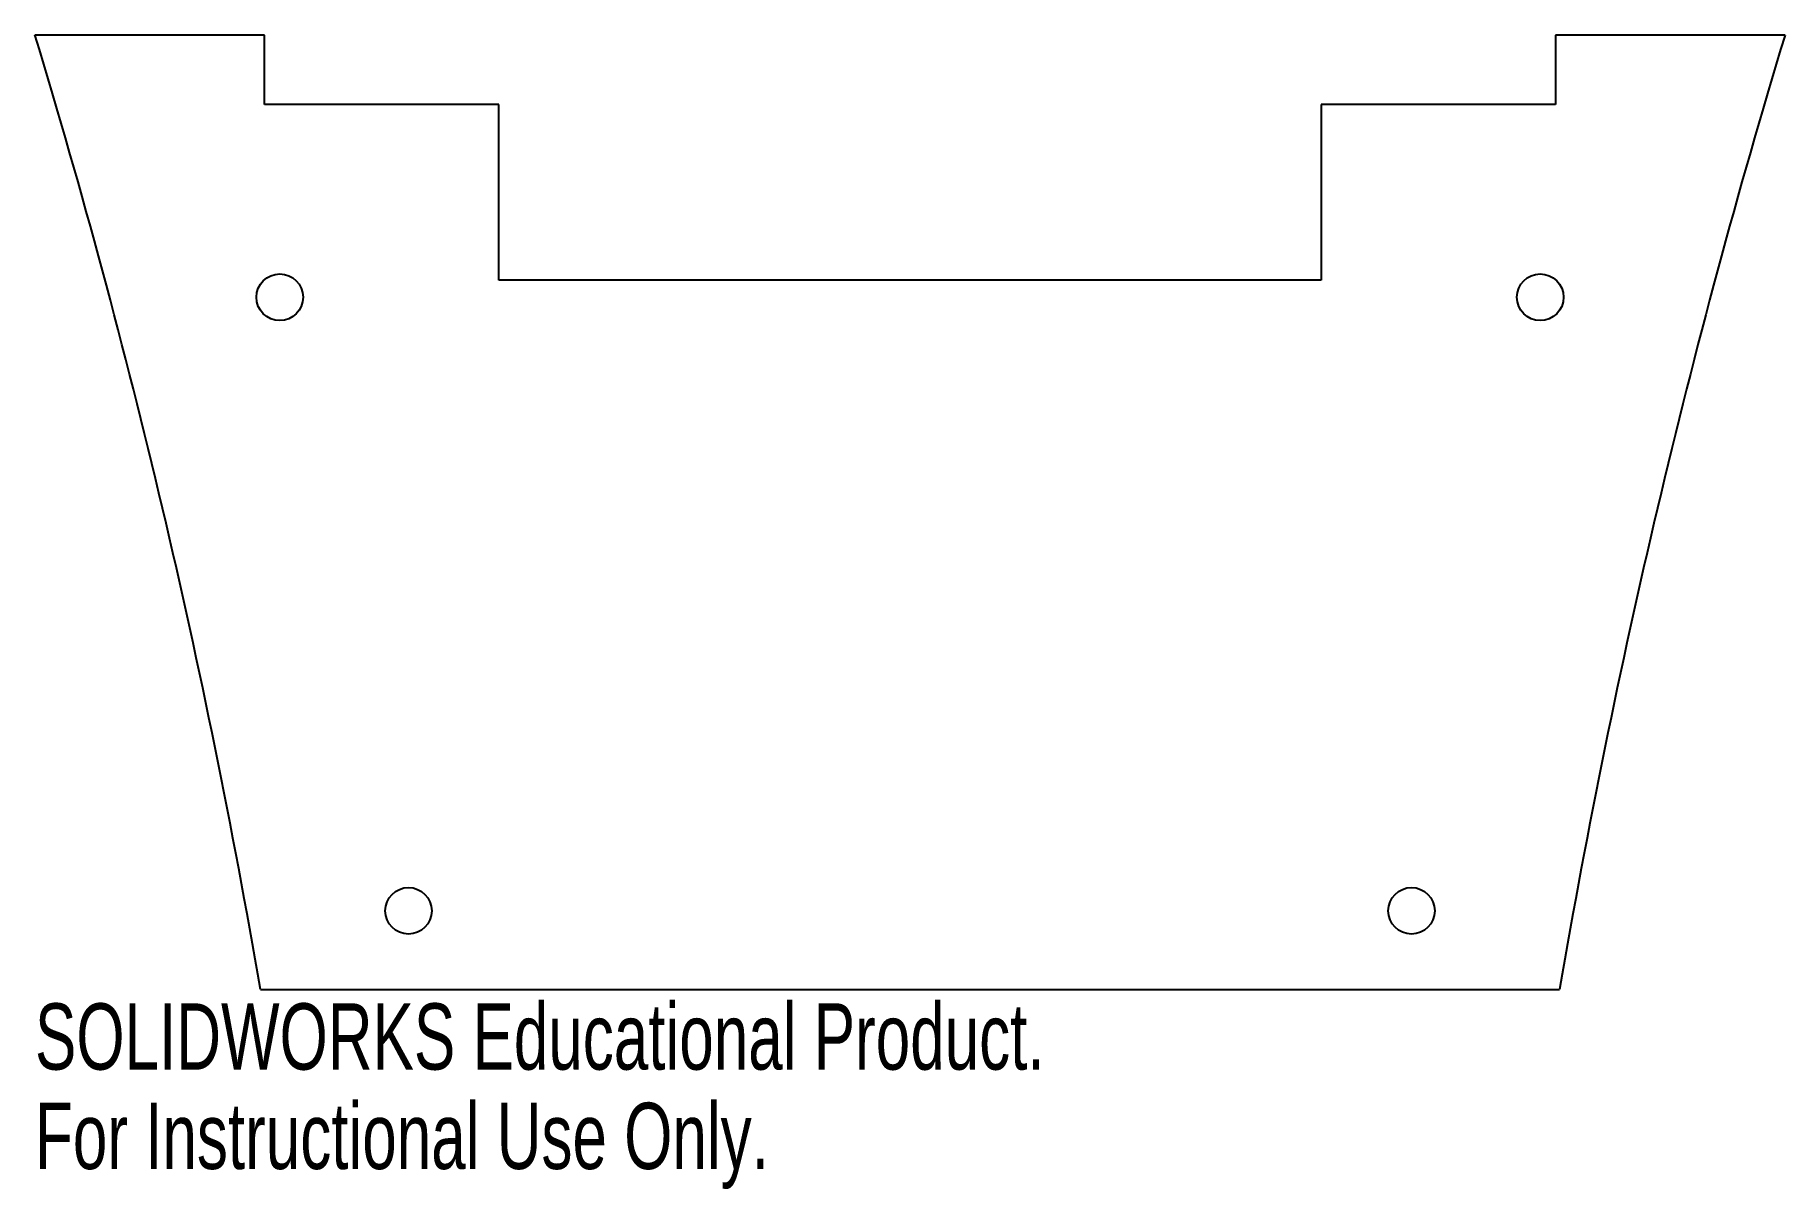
# Model space of a CAD drawing. Header units: inches. Extents: x -2.51 to 2.51, y -8.24 to -4.92.
import ezdxf

# ---------------------------------------------------------------- set-up
doc = ezdxf.new("R2010")
doc.units = ezdxf.units.IN
doc.header["$MEASUREMENT"] = 0
doc.styles.add('SLDTEXTSTYLE0', font='TXT', dxfattribs={"width": 0.7})

msp = doc.modelspace()

# ---------------------------------------------------------------- linework, layer by layer
at = {"color": 7, "linetype": 'Continuous', "lineweight": 25}
for p, q in [((-1.8543, -4.9243), (-2.5141, -4.9243)), ((-1.8543, -5.124), (-1.8543, -4.9243)), ((1.8543, -4.9243), (1.8543, -5.124)), ((2.5141, -4.9243), (1.8543, -4.9243)), ((-1.1811, -5.124), (-1.8543, -5.124)), ((-1.1811, -5.6286), (-1.1811, -5.124)), ((1.1811, -5.124), (1.1811, -5.6286)), ((1.8543, -5.124), (1.1811, -5.124)), ((1.1811, -5.6286), (-1.1811, -5.6286)), ((-1.8666, -7.6655), (1.8666, -7.6655))]:
    msp.add_line(p, q, dxfattribs=at)
for centre in [(-1.8109, -5.6776), (1.8109, -5.6776), (-1.4409, -7.4398), (1.4409, -7.4398)]:
    msp.add_circle(centre, 0.0669, dxfattribs=at)
for centre, start_param, end_param in [((-21.4805, -11.4921), 1.751481, 1.884341), ((21.4805, -11.4921), 4.398845, 4.531705)]:
    msp.add_ellipse(centre, major_axis=(0, -21.2943), ratio=0.936329, start_param=start_param, end_param=end_param, dxfattribs=at)

# ---------------------------------------------------------------- texts
at = {"color": 7, "linetype": 'Continuous', "char_height": 0.1903, "attachment_point": 1, "style": 'SLDTEXTSTYLE0'}
for s, insert in [('SOLIDWORKS Educational Product.', (-2.5141, -7.7056)), ('For Instructional Use Only.', (-2.5141, -7.9911))]:
    msp.add_mtext(s, dxfattribs=dict(at, insert=insert))

doc.saveas('drawing.dxf')
